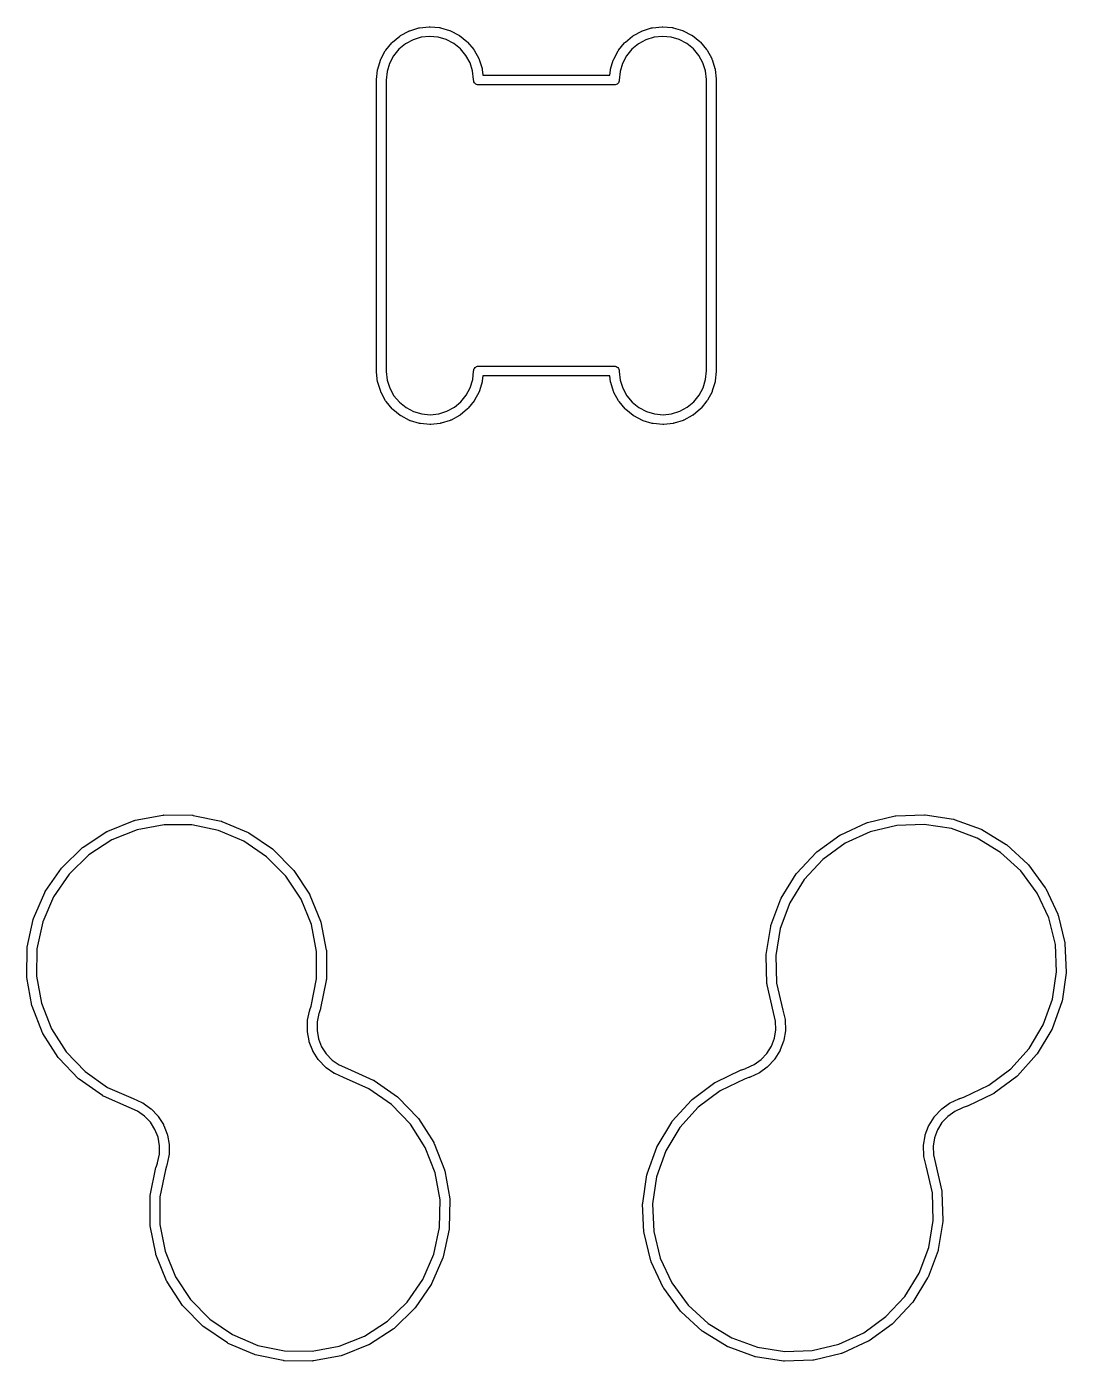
# Model space of a CAD drawing. Extents: x 95 to 260, y -129 to -48.
# Drawn here: x 197.05 to 207.76, y -85.21 to -71.45 of the extents above; entities that cross this region are included whole.
import ezdxf

# ---------------------------------------------------------------- set-up
doc = ezdxf.new("R2010")
doc.units = 0
doc.layers.add('BLACK', color=7, linetype='CONTINUOUS')

msp = doc.modelspace()

# ---------------------------------------------------------------- linework, layer by layer
at = {"layer": 'BLACK', "linetype": 'CONTINUOUS'}
for p, q in [((200.903, -71.5427), (200.989, -71.4963)), ((200.989, -71.496), (200.993, -71.4943)), ((200.989, -71.4963), (200.989, -71.496)), ((200.989, -71.4963), (200.989, -71.4963)), ((200.989, -71.4963), (200.989, -71.4963)), ((200.993, -71.4943), (200.998, -71.4926)), ((200.998, -71.4926), (201.091, -71.4637)), ((201.091, -71.4637), (201.092, -71.4635)), ((201.091, -71.4637), (201.091, -71.4637)), ((201.092, -71.4635), (201.096, -71.4626)), ((201.096, -71.4626), (201.1, -71.4617)), ((201.1, -71.4617), (201.198, -71.4515)), ((201.198, -71.4515), (201.198, -71.4515)), ((201.198, -71.4515), (201.198, -71.4515)), ((201.198, -71.4515), (201.203, -71.4515)), ((201.203, -71.4515), (201.207, -71.4515)), ((201.207, -71.4515), (201.304, -71.4603)), ((201.304, -71.4603), (201.304, -71.4603)), ((201.304, -71.4603), (201.304, -71.4603)), ((201.304, -71.4603), (201.305, -71.4604)), ((201.305, -71.4604), (201.31, -71.4613)), ((201.31, -71.4613), (201.314, -71.4621)), ((201.314, -71.4621), (201.408, -71.4897)), ((201.408, -71.4897), (201.408, -71.4899)), ((201.408, -71.4899), (201.412, -71.4916)), ((201.412, -71.4916), (201.417, -71.4933)), ((201.417, -71.4933), (201.503, -71.5386)), ((203.303, -71.5427), (203.389, -71.4963)), ((203.389, -71.496), (203.393, -71.4943)), ((203.389, -71.4963), (203.389, -71.496)), ((203.389, -71.4963), (203.389, -71.4963)), ((203.389, -71.4963), (203.389, -71.4963)), ((203.393, -71.4943), (203.398, -71.4926)), ((203.398, -71.4926), (203.491, -71.4637)), ((203.491, -71.4637), (203.492, -71.4635)), ((203.491, -71.4637), (203.491, -71.4637)), ((203.492, -71.4635), (203.496, -71.4626)), ((203.496, -71.4626), (203.5, -71.4617)), ((203.5, -71.4617), (203.598, -71.4515)), ((203.598, -71.4515), (203.598, -71.4515)), ((203.598, -71.4515), (203.598, -71.4515)), ((203.598, -71.4515), (203.603, -71.4515)), ((203.603, -71.4515), (203.607, -71.4515)), ((203.607, -71.4515), (203.704, -71.4603)), ((203.704, -71.4603), (203.704, -71.4603)), ((203.704, -71.4603), (203.704, -71.4603)), ((203.704, -71.4603), (203.705, -71.4604)), ((203.705, -71.4604), (203.71, -71.4613)), ((203.71, -71.4613), (203.714, -71.4621)), ((203.714, -71.4621), (203.808, -71.4897)), ((203.808, -71.4897), (203.808, -71.4899)), ((203.808, -71.4899), (203.812, -71.4916)), ((203.812, -71.4916), (203.817, -71.4933)), ((203.817, -71.4933), (203.903, -71.5386)), ((200.751, -71.693), (200.813, -71.6173)), ((200.813, -71.6168), (200.816, -71.6137)), ((200.813, -71.6173), (200.813, -71.6168)), ((200.816, -71.6137), (200.82, -71.6104)), ((200.82, -71.6104), (200.895, -71.5482)), ((200.955, -71.6284), (200.887, -71.6843)), ((200.895, -71.5478), (200.899, -71.5453)), ((200.895, -71.5482), (200.895, -71.5478)), ((200.895, -71.5482), (200.895, -71.5482)), ((200.895, -71.5482), (200.895, -71.5482)), ((200.899, -71.5453), (200.903, -71.5427)), ((201.032, -71.5866), (200.955, -71.6284)), ((201.116, -71.5607), (201.032, -71.5866)), ((201.203, -71.5515), (201.116, -71.5607)), ((201.291, -71.5595), (201.203, -71.5515)), ((201.375, -71.5842), (201.291, -71.5595)), ((201.453, -71.6249), (201.375, -71.5842)), ((201.521, -71.6799), (201.453, -71.6249)), ((201.503, -71.5386), (201.503, -71.5386)), ((201.503, -71.5386), (201.503, -71.5386)), ((201.503, -71.5386), (201.504, -71.5389)), ((201.504, -71.5389), (201.508, -71.5414)), ((201.508, -71.5414), (201.511, -71.5439)), ((201.511, -71.5439), (201.587, -71.605)), ((201.587, -71.605), (201.588, -71.6055)), ((201.588, -71.6055), (201.591, -71.6087)), ((201.591, -71.6087), (201.594, -71.6119)), ((201.594, -71.6119), (201.657, -71.6866)), ((203.151, -71.693), (203.213, -71.6173)), ((203.213, -71.6168), (203.216, -71.6137)), ((203.213, -71.6173), (203.213, -71.6168)), ((203.216, -71.6137), (203.22, -71.6104)), ((203.22, -71.6104), (203.295, -71.5482)), ((203.355, -71.6284), (203.287, -71.6843)), ((203.295, -71.5478), (203.299, -71.5453)), ((203.295, -71.5482), (203.295, -71.5478)), ((203.295, -71.5482), (203.295, -71.5482)), ((203.295, -71.5482), (203.295, -71.5482)), ((203.299, -71.5453), (203.303, -71.5427)), ((203.432, -71.5866), (203.355, -71.6284)), ((203.516, -71.5607), (203.432, -71.5866)), ((203.603, -71.5515), (203.516, -71.5607)), ((203.691, -71.5595), (203.603, -71.5515)), ((203.775, -71.5842), (203.691, -71.5595)), ((203.853, -71.6249), (203.775, -71.5842)), ((203.921, -71.6799), (203.853, -71.6249)), ((203.903, -71.5386), (203.903, -71.5386)), ((203.903, -71.5386), (203.903, -71.5386)), ((203.903, -71.5386), (203.904, -71.5389)), ((203.904, -71.5389), (203.908, -71.5414)), ((203.908, -71.5414), (203.911, -71.5439)), ((203.911, -71.5439), (203.987, -71.605)), ((203.987, -71.605), (203.988, -71.6055)), ((203.988, -71.6055), (203.991, -71.6087)), ((203.991, -71.6087), (203.994, -71.6119)), ((203.994, -71.6119), (204.057, -71.6866)), ((200.668, -71.8897), (200.696, -71.7963)), ((200.696, -71.7956), (200.698, -71.7915)), ((200.696, -71.7963), (200.696, -71.7956)), ((200.698, -71.7915), (200.7, -71.7872)), ((200.7, -71.7872), (200.746, -71.7011)), ((200.746, -71.7005), (200.748, -71.6968)), ((200.746, -71.7011), (200.746, -71.7005)), ((200.746, -71.7011), (200.746, -71.7011)), ((200.746, -71.7011), (200.746, -71.7011)), ((200.748, -71.6968), (200.751, -71.693)), ((200.832, -71.7524), (200.79, -71.8299)), ((200.887, -71.6843), (200.832, -71.7524)), ((201.577, -71.7471), (201.521, -71.6799)), ((201.62, -71.8241), (201.577, -71.7471)), ((201.657, -71.6866), (201.658, -71.6872)), ((201.658, -71.6872), (201.66, -71.6909)), ((201.66, -71.6909), (201.663, -71.6947)), ((201.663, -71.6947), (201.71, -71.7802)), ((201.71, -71.7802), (201.71, -71.7802)), ((201.71, -71.7802), (201.71, -71.7802)), ((201.71, -71.7802), (201.71, -71.7808)), ((201.71, -71.7808), (201.712, -71.785)), ((201.712, -71.785), (201.713, -71.7892)), ((201.713, -71.7892), (201.743, -71.8822)), ((203.068, -71.8897), (203.096, -71.7963)), ((203.096, -71.7956), (203.098, -71.7915)), ((203.096, -71.7963), (203.096, -71.7956)), ((203.098, -71.7915), (203.1, -71.7872)), ((203.1, -71.7872), (203.146, -71.7011)), ((203.146, -71.7005), (203.148, -71.6968)), ((203.146, -71.7011), (203.146, -71.7005)), ((203.146, -71.7011), (203.146, -71.7011)), ((203.146, -71.7011), (203.146, -71.7011)), ((203.148, -71.6968), (203.151, -71.693)), ((203.232, -71.7524), (203.19, -71.8299)), ((203.287, -71.6843), (203.232, -71.7524)), ((203.977, -71.7471), (203.921, -71.6799)), ((204.02, -71.8241), (203.977, -71.7471)), ((204.057, -71.6866), (204.058, -71.6872)), ((204.058, -71.6872), (204.06, -71.6909)), ((204.06, -71.6909), (204.063, -71.6947)), ((204.063, -71.6947), (204.11, -71.7802)), ((204.11, -71.7802), (204.11, -71.7802)), ((204.11, -71.7802), (204.11, -71.7802)), ((204.11, -71.7802), (204.11, -71.7808)), ((204.11, -71.7808), (204.112, -71.785)), ((204.112, -71.785), (204.113, -71.7892)), ((204.113, -71.7892), (204.143, -71.8822)), ((200.656, -71.9964), (200.666, -71.8993)), ((200.666, -71.8986), (200.667, -71.8942)), ((200.666, -71.8992), (200.666, -71.8986)), ((200.666, -71.8993), (200.666, -71.8992)), ((200.666, -71.8993), (200.666, -71.8993)), ((200.667, -71.8942), (200.668, -71.8897)), ((200.765, -71.9139), (200.756, -72.0037)), ((200.79, -71.8299), (200.765, -71.9139)), ((201.646, -71.9077), (201.62, -71.8241)), ((201.656, -71.9972), (201.646, -71.9077)), ((201.743, -71.8822), (201.743, -71.8828)), ((201.743, -71.8828), (201.744, -71.8873)), ((201.744, -71.8873), (201.745, -71.8917)), ((201.745, -71.8917), (201.752, -71.9513)), ((203.061, -71.9513), (203.066, -71.8993)), ((203.066, -71.8986), (203.067, -71.8942)), ((203.066, -71.8992), (203.066, -71.8986)), ((203.066, -71.8993), (203.066, -71.8992)), ((203.066, -71.8993), (203.066, -71.8993)), ((203.067, -71.8942), (203.068, -71.8897)), ((203.165, -71.9139), (203.156, -72.0012)), ((203.19, -71.8299), (203.165, -71.9139)), ((204.046, -71.9077), (204.02, -71.8241)), ((204.056, -71.9972), (204.046, -71.9077)), ((204.143, -71.8822), (204.143, -71.8828)), ((204.143, -71.8828), (204.144, -71.8873)), ((204.144, -71.8873), (204.145, -71.8917)), ((204.145, -71.8917), (204.156, -71.9887)), ((200.656, -71.9988), (200.656, -71.9964)), ((200.656, -75.0037), (200.656, -71.9988)), ((200.756, -72.0037), (200.756, -75.001)), ((201.656, -71.999), (201.656, -71.9972)), ((201.656, -72.0012), (201.656, -71.999)), ((201.657, -72.0111), (201.656, -72.0012)), ((201.66, -72.0205), (201.657, -72.0111)), ((201.664, -72.0292), (201.66, -72.0205)), ((201.671, -72.0368), (201.664, -72.0292)), ((201.678, -72.043), (201.671, -72.0368)), ((201.687, -72.0477), (201.678, -72.043)), ((201.696, -72.0505), (201.687, -72.0477)), ((201.704, -72.0512), (201.696, -72.0505)), ((203.109, -72.0512), (201.704, -72.0512)), ((201.752, -71.9513), (203.061, -71.9513)), ((203.116, -72.0505), (203.109, -72.0512)), ((203.125, -72.0477), (203.116, -72.0505)), ((203.134, -72.043), (203.125, -72.0477)), ((203.142, -72.0368), (203.134, -72.043)), ((203.148, -72.0292), (203.142, -72.0368)), ((203.153, -72.0205), (203.148, -72.0292)), ((203.156, -72.0111), (203.153, -72.0205)), ((203.156, -72.0012), (203.156, -72.0012)), ((203.156, -72.0012), (203.156, -72.0111)), ((204.056, -72.0016), (204.056, -71.9972)), ((204.056, -74.9988), (204.056, -72.0016)), ((204.156, -71.9887), (204.156, -71.9894)), ((204.156, -71.9894), (204.156, -71.9917)), ((204.156, -71.9917), (204.156, -71.9939)), ((204.156, -71.9939), (204.156, -71.9986)), ((204.156, -71.9986), (204.156, -71.9988)), ((204.156, -71.9988), (204.156, -75.0037)), ((201.66, -74.982), (201.664, -74.9733)), ((201.664, -74.9733), (201.671, -74.9657)), ((201.671, -74.9657), (201.678, -74.9595)), ((201.678, -74.9595), (201.687, -74.9548)), ((201.687, -74.9548), (201.696, -74.952)), ((201.696, -74.952), (201.704, -74.9513)), ((201.704, -74.9513), (203.109, -74.9513)), ((203.109, -74.9513), (203.116, -74.952)), ((203.116, -74.952), (203.125, -74.9548)), ((203.125, -74.9548), (203.134, -74.9595)), ((203.134, -74.9595), (203.142, -74.9657)), ((203.142, -74.9657), (203.148, -74.9733)), ((203.148, -74.9733), (203.153, -74.982)), ((200.656, -75.0039), (200.656, -75.0037)), ((200.656, -75.0086), (200.656, -75.0039)), ((200.657, -75.0108), (200.656, -75.0086)), ((200.657, -75.0131), (200.657, -75.0108)), ((200.657, -75.0138), (200.657, -75.0131)), ((200.667, -75.1108), (200.657, -75.0138)), ((200.668, -75.1152), (200.667, -75.1108)), ((200.756, -75.001), (200.756, -75.0053)), ((200.756, -75.0053), (200.766, -75.0948)), ((200.766, -75.0948), (200.793, -75.1784)), ((201.622, -75.1726), (201.647, -75.0886)), ((201.647, -75.0886), (201.656, -75.0013)), ((201.656, -75.0012), (201.657, -74.9914)), ((201.656, -75.0013), (201.656, -75.0012)), ((201.657, -74.9914), (201.66, -74.982)), ((201.745, -75.1128), (201.716, -75.2062)), ((201.746, -75.1039), (201.745, -75.1083)), ((201.745, -75.1083), (201.745, -75.1128)), ((201.752, -75.0512), (201.746, -75.1032)), ((201.746, -75.1032), (201.746, -75.1032)), ((201.746, -75.1032), (201.746, -75.1033)), ((201.746, -75.1033), (201.746, -75.1039)), ((203.061, -75.0512), (201.752, -75.0512)), ((203.067, -75.1108), (203.061, -75.0512)), ((203.068, -75.1152), (203.067, -75.1108)), ((203.153, -74.982), (203.156, -74.9914)), ((203.156, -74.9914), (203.156, -75.0012)), ((203.156, -75.0012), (203.156, -75.0035)), ((203.156, -75.0035), (203.156, -75.0053)), ((203.156, -75.0053), (203.166, -75.0948)), ((203.166, -75.0948), (203.193, -75.1784)), ((204.022, -75.1726), (204.047, -75.0886)), ((204.047, -75.0886), (204.056, -74.9988)), ((204.145, -75.1128), (204.116, -75.2062)), ((204.146, -75.1039), (204.145, -75.1083)), ((204.145, -75.1083), (204.145, -75.1128)), ((204.156, -75.0061), (204.146, -75.1032)), ((204.146, -75.1032), (204.146, -75.1032)), ((204.146, -75.1032), (204.146, -75.1033)), ((204.146, -75.1033), (204.146, -75.1039)), ((204.156, -75.0037), (204.156, -75.0061)), ((204.156, -75.0061), (204.156, -75.0061)), ((200.669, -75.1197), (200.668, -75.1152)), ((200.67, -75.1203), (200.669, -75.1197)), ((200.699, -75.2133), (200.67, -75.1203)), ((200.701, -75.2175), (200.699, -75.2133)), ((200.703, -75.2217), (200.701, -75.2175)), ((200.703, -75.2223), (200.703, -75.2217)), ((200.75, -75.3078), (200.703, -75.2223)), ((200.793, -75.1784), (200.835, -75.2553)), ((201.525, -75.3182), (201.581, -75.2501)), ((201.581, -75.2501), (201.622, -75.1726)), ((201.713, -75.2153), (201.667, -75.3014)), ((201.714, -75.2111), (201.713, -75.2153)), ((201.716, -75.2069), (201.714, -75.2111)), ((201.716, -75.2062), (201.716, -75.2069)), ((203.069, -75.1197), (203.068, -75.1152)), ((203.07, -75.1203), (203.069, -75.1197)), ((203.099, -75.2133), (203.07, -75.1203)), ((203.101, -75.2175), (203.099, -75.2133)), ((203.103, -75.2217), (203.101, -75.2175)), ((203.103, -75.2223), (203.103, -75.2217)), ((203.15, -75.3078), (203.103, -75.2223)), ((203.193, -75.1784), (203.235, -75.2553)), ((203.925, -75.3182), (203.981, -75.2501)), ((203.981, -75.2501), (204.022, -75.1726)), ((204.113, -75.2153), (204.067, -75.3014)), ((204.114, -75.2111), (204.113, -75.2153)), ((204.116, -75.2069), (204.114, -75.2111)), ((204.116, -75.2062), (204.116, -75.2069)), ((200.752, -75.3116), (200.75, -75.3078)), ((200.755, -75.3153), (200.752, -75.3116)), ((200.755, -75.3159), (200.755, -75.3153)), ((200.818, -75.3906), (200.755, -75.3159)), ((200.835, -75.2553), (200.892, -75.3226)), ((200.892, -75.3226), (200.96, -75.3776)), ((200.96, -75.3776), (201.038, -75.4183)), ((201.381, -75.4159), (201.458, -75.3741)), ((201.458, -75.3741), (201.525, -75.3182)), ((201.596, -75.3888), (201.593, -75.3921)), ((201.599, -75.3857), (201.596, -75.3888)), ((201.6, -75.3852), (201.599, -75.3857)), ((201.661, -75.3095), (201.6, -75.3852)), ((201.6, -75.3852), (201.6, -75.3852)), ((201.6, -75.3852), (201.6, -75.3852)), ((201.664, -75.3057), (201.661, -75.3095)), ((201.667, -75.302), (201.664, -75.3057)), ((201.667, -75.3014), (201.667, -75.302)), ((203.152, -75.3116), (203.15, -75.3078)), ((203.155, -75.3153), (203.152, -75.3116)), ((203.155, -75.3159), (203.155, -75.3153)), ((203.218, -75.3906), (203.155, -75.3159)), ((203.235, -75.2553), (203.292, -75.3226)), ((203.292, -75.3226), (203.36, -75.3776)), ((203.36, -75.3776), (203.438, -75.4183)), ((203.781, -75.4159), (203.858, -75.3741)), ((203.858, -75.3741), (203.925, -75.3182)), ((203.996, -75.3888), (203.993, -75.3921)), ((203.999, -75.3857), (203.996, -75.3888)), ((204, -75.3852), (203.999, -75.3857)), ((204.061, -75.3095), (204, -75.3852)), ((204, -75.3852), (204, -75.3852)), ((204, -75.3852), (204, -75.3852)), ((204.064, -75.3057), (204.061, -75.3095)), ((204.067, -75.302), (204.064, -75.3057)), ((204.067, -75.3014), (204.067, -75.302)), ((200.821, -75.3938), (200.818, -75.3906)), ((200.825, -75.397), (200.821, -75.3938)), ((200.825, -75.3975), (200.825, -75.397)), ((200.901, -75.4586), (200.825, -75.3975)), ((200.905, -75.4611), (200.901, -75.4586)), ((200.909, -75.4636), (200.905, -75.4611)), ((200.909, -75.4639), (200.909, -75.4636)), ((200.996, -75.5092), (200.909, -75.4639)), ((200.909, -75.4639), (200.909, -75.4639)), ((200.909, -75.4639), (200.909, -75.4639)), ((201, -75.5108), (200.996, -75.5092)), ((201.004, -75.5126), (201, -75.5108)), ((201.005, -75.5128), (201.004, -75.5126)), ((201.098, -75.5404), (201.005, -75.5128)), ((201.038, -75.4183), (201.122, -75.443)), ((201.122, -75.443), (201.209, -75.451)), ((201.209, -75.451), (201.297, -75.4418)), ((201.297, -75.4418), (201.381, -75.4159)), ((201.415, -75.5099), (201.322, -75.5388)), ((201.419, -75.5082), (201.415, -75.5099)), ((201.423, -75.5065), (201.419, -75.5082)), ((201.424, -75.5062), (201.423, -75.5065)), ((201.51, -75.4598), (201.424, -75.5062)), ((201.424, -75.5062), (201.424, -75.5062)), ((201.424, -75.5062), (201.424, -75.5062)), ((201.513, -75.4572), (201.51, -75.4598)), ((201.517, -75.4547), (201.513, -75.4572)), ((201.518, -75.4543), (201.517, -75.4547)), ((201.593, -75.3921), (201.518, -75.4543)), ((203.221, -75.3938), (203.218, -75.3906)), ((203.225, -75.397), (203.221, -75.3938)), ((203.225, -75.3975), (203.225, -75.397)), ((203.301, -75.4586), (203.225, -75.3975)), ((203.305, -75.4611), (203.301, -75.4586)), ((203.309, -75.4636), (203.305, -75.4611)), ((203.309, -75.4639), (203.309, -75.4636)), ((203.396, -75.5092), (203.309, -75.4639)), ((203.309, -75.4639), (203.309, -75.4639)), ((203.309, -75.4639), (203.309, -75.4639)), ((203.4, -75.5108), (203.396, -75.5092)), ((203.404, -75.5126), (203.4, -75.5108)), ((203.405, -75.5128), (203.404, -75.5126)), ((203.498, -75.5404), (203.405, -75.5128)), ((203.438, -75.4183), (203.522, -75.443)), ((203.522, -75.443), (203.609, -75.451)), ((203.609, -75.451), (203.697, -75.4418)), ((203.697, -75.4418), (203.781, -75.4159)), ((203.815, -75.5099), (203.722, -75.5388)), ((203.819, -75.5082), (203.815, -75.5099)), ((203.823, -75.5065), (203.819, -75.5082)), ((203.824, -75.5062), (203.823, -75.5065)), ((203.91, -75.4598), (203.824, -75.5062)), ((203.824, -75.5062), (203.824, -75.5062)), ((203.824, -75.5062), (203.824, -75.5062)), ((203.913, -75.4572), (203.91, -75.4598)), ((203.917, -75.4547), (203.913, -75.4572)), ((203.918, -75.4543), (203.917, -75.4547)), ((203.993, -75.3921), (203.918, -75.4543)), ((201.103, -75.5412), (201.098, -75.5404)), ((201.107, -75.5421), (201.103, -75.5412)), ((201.108, -75.5422), (201.107, -75.5421)), ((201.205, -75.551), (201.108, -75.5422)), ((201.108, -75.5422), (201.108, -75.5422)), ((201.21, -75.551), (201.205, -75.551)), ((201.214, -75.551), (201.21, -75.551)), ((201.215, -75.551), (201.214, -75.551)), ((201.312, -75.5408), (201.215, -75.551)), ((201.215, -75.551), (201.215, -75.551)), ((201.316, -75.5399), (201.312, -75.5408)), ((201.321, -75.539), (201.316, -75.5399)), ((201.322, -75.5388), (201.321, -75.539)), ((201.322, -75.5388), (201.322, -75.5388)), ((203.503, -75.5412), (203.498, -75.5404)), ((203.507, -75.5421), (203.503, -75.5412)), ((203.508, -75.5422), (203.507, -75.5421)), ((203.605, -75.551), (203.508, -75.5422)), ((203.508, -75.5422), (203.508, -75.5422)), ((203.61, -75.551), (203.605, -75.551)), ((203.614, -75.551), (203.61, -75.551)), ((203.615, -75.551), (203.614, -75.551)), ((203.712, -75.5408), (203.615, -75.551)), ((203.615, -75.551), (203.615, -75.551)), ((203.716, -75.5399), (203.712, -75.5408)), ((203.721, -75.539), (203.716, -75.5399)), ((203.722, -75.5388), (203.721, -75.539)), ((203.722, -75.5388), (203.722, -75.5388)), ((197.887, -79.7436), (198.158, -79.6348)), ((198.158, -79.6348), (198.159, -79.6345)), ((198.158, -79.6348), (198.158, -79.6348)), ((198.158, -79.6348), (198.158, -79.6348)), ((198.159, -79.6345), (198.163, -79.6333)), ((198.163, -79.6333), (198.168, -79.632)), ((198.168, -79.632), (198.455, -79.578)), ((198.455, -79.578), (198.456, -79.5779)), ((198.456, -79.5779), (198.461, -79.5776)), ((198.461, -79.5776), (198.465, -79.5772)), ((198.465, -79.5772), (198.758, -79.58)), ((198.758, -79.58), (198.759, -79.5801)), ((198.759, -79.5801), (198.763, -79.5806)), ((198.763, -79.5806), (198.768, -79.5811)), ((198.768, -79.5811), (199.054, -79.6408)), ((199.054, -79.6408), (199.055, -79.6409)), ((199.055, -79.6409), (199.059, -79.6423)), ((199.059, -79.6423), (199.063, -79.6437)), ((199.063, -79.6437), (199.333, -79.7579)), ((205.715, -79.655), (205.999, -79.5869)), ((205.999, -79.5869), (206, -79.5867)), ((206, -79.5867), (206.004, -79.5861)), ((206.004, -79.5861), (206.009, -79.5855)), ((206.009, -79.5855), (206.302, -79.5739)), ((206.302, -79.5739), (206.307, -79.5743)), ((206.302, -79.5739), (206.302, -79.5739)), ((206.302, -79.5739), (206.302, -79.5739)), ((206.307, -79.5743), (206.311, -79.5745)), ((206.311, -79.5745), (206.6, -79.62)), ((206.6, -79.62), (206.6, -79.62)), ((206.6, -79.62), (206.6, -79.62)), ((206.6, -79.62), (206.601, -79.6201)), ((206.601, -79.6201), (206.606, -79.6213)), ((206.606, -79.6213), (206.61, -79.6224)), ((206.61, -79.6224), (206.885, -79.7232)), ((197.633, -79.9077), (197.878, -79.7481)), ((197.878, -79.7481), (197.879, -79.7478)), ((197.878, -79.7481), (197.878, -79.7481)), ((197.878, -79.7481), (197.878, -79.7481)), ((197.879, -79.7478), (197.883, -79.7457)), ((197.883, -79.7457), (197.887, -79.7436)), ((198.191, -79.7294), (197.928, -79.8346)), ((198.469, -79.6772), (198.191, -79.7294)), ((198.752, -79.68), (198.469, -79.6772)), ((199.029, -79.7377), (198.752, -79.68)), ((199.289, -79.8481), (199.029, -79.7377)), ((199.333, -79.7579), (199.334, -79.7582)), ((199.334, -79.7582), (199.338, -79.7604)), ((199.338, -79.7604), (199.341, -79.7626)), ((199.341, -79.7626), (199.584, -79.9269)), ((205.194, -79.9568), (205.431, -79.7853)), ((205.431, -79.7853), (205.432, -79.7849)), ((205.432, -79.7849), (205.436, -79.7826)), ((205.436, -79.7826), (205.439, -79.7804)), ((205.439, -79.7804), (205.705, -79.6582)), ((205.743, -79.7511), (205.486, -79.8692)), ((205.705, -79.6582), (205.706, -79.6579)), ((205.705, -79.6582), (205.705, -79.6582)), ((205.705, -79.6582), (205.705, -79.6582)), ((205.706, -79.6579), (205.71, -79.6565)), ((205.71, -79.6565), (205.715, -79.655)), ((206.018, -79.6852), (205.743, -79.7511)), ((206.301, -79.6741), (206.018, -79.6852)), ((206.58, -79.718), (206.301, -79.6741)), ((206.846, -79.8154), (206.58, -79.718)), ((206.885, -79.7232), (206.885, -79.7234)), ((206.885, -79.7234), (206.889, -79.7255)), ((206.889, -79.7255), (206.894, -79.7274)), ((206.894, -79.7274), (207.144, -79.8797)), ((197.415, -80.118), (197.625, -79.9138)), ((197.625, -79.9133), (197.629, -79.9106)), ((197.625, -79.9138), (197.625, -79.9133)), ((197.629, -79.9106), (197.633, -79.9077)), ((197.928, -79.8346), (197.691, -79.9889)), ((199.523, -80.0069), (199.289, -79.8481)), ((199.584, -79.9269), (199.584, -79.9269)), ((199.584, -79.9269), (199.584, -79.927)), ((199.584, -79.927), (199.584, -79.9273)), ((199.584, -79.9273), (199.588, -79.9302)), ((205.486, -79.8692), (205.256, -80.0349)), ((207.087, -79.9625), (206.846, -79.8154)), ((207.144, -79.8797), (207.144, -79.88)), ((207.144, -79.88), (207.148, -79.8828)), ((207.148, -79.8828), (207.151, -79.8855)), ((207.151, -79.8855), (207.367, -80.0834)), ((197.691, -79.9889), (197.488, -80.1863)), ((199.722, -80.2083), (199.523, -80.0069)), ((199.588, -79.9302), (199.591, -79.9332)), ((199.591, -79.9332), (199.797, -80.1415)), ((204.987, -80.1775), (205.186, -79.9632)), ((205.256, -80.0349), (205.064, -80.2421)), ((205.186, -79.9632), (205.187, -79.9627)), ((205.187, -79.9627), (205.19, -79.9598)), ((205.19, -79.9598), (205.194, -79.9568)), ((207.296, -80.1538), (207.087, -79.9625)), ((197.243, -80.3665), (197.409, -80.1255)), ((197.488, -80.1863), (197.328, -80.4192)), ((197.409, -80.1249), (197.412, -80.1215)), ((197.409, -80.1255), (197.409, -80.1249)), ((197.409, -80.1255), (197.409, -80.1255)), ((197.409, -80.1255), (197.409, -80.1255)), ((197.412, -80.1215), (197.415, -80.118)), ((199.797, -80.1415), (199.797, -80.142)), ((199.797, -80.142), (199.8, -80.1456)), ((199.8, -80.1456), (199.803, -80.1491)), ((199.803, -80.1491), (199.964, -80.3934)), ((204.827, -80.4343), (204.981, -80.1853)), ((204.981, -80.1853), (204.982, -80.1847)), ((204.981, -80.1853), (204.981, -80.1853)), ((204.981, -80.1853), (204.981, -80.1853)), ((204.982, -80.1847), (204.984, -80.1812)), ((204.984, -80.1812), (204.987, -80.1775)), ((207.463, -80.3819), (207.296, -80.1538)), ((207.367, -80.0834), (207.368, -80.0839)), ((207.368, -80.0839), (207.371, -80.0873)), ((207.371, -80.0873), (207.374, -80.0907)), ((207.374, -80.0907), (207.547, -80.3267)), ((199.878, -80.4444), (199.722, -80.2083)), ((205.064, -80.2421), (204.915, -80.4827)), ((207.547, -80.3267), (207.547, -80.3273)), ((207.547, -80.3273), (207.549, -80.3312)), ((207.549, -80.3312), (207.552, -80.3351)), ((207.552, -80.3351), (207.676, -80.6003)), ((197.122, -80.6438), (197.238, -80.3751)), ((197.328, -80.4192), (197.216, -80.679)), ((197.238, -80.3744), (197.241, -80.3705)), ((197.238, -80.3751), (197.238, -80.3744)), ((197.241, -80.3705), (197.243, -80.3665)), ((199.985, -80.7062), (199.878, -80.4444)), ((199.964, -80.3934), (199.965, -80.3939)), ((199.965, -80.3939), (199.967, -80.398)), ((199.967, -80.398), (199.969, -80.402)), ((199.969, -80.402), (200.08, -80.6729)), ((204.72, -80.7171), (204.823, -80.443)), ((204.823, -80.4424), (204.825, -80.4383)), ((204.823, -80.443), (204.823, -80.4424)), ((204.825, -80.4383), (204.827, -80.4343)), ((207.583, -80.6382), (207.463, -80.3819)), ((204.915, -80.4827), (204.816, -80.7476)), ((207.676, -80.6003), (207.676, -80.6009)), ((207.676, -80.6009), (207.677, -80.6052)), ((207.677, -80.6052), (207.679, -80.6095)), ((207.679, -80.6095), (207.749, -80.8937)), ((197.057, -80.9392), (197.119, -80.6531)), ((197.119, -80.6524), (197.121, -80.6482)), ((197.119, -80.6531), (197.119, -80.6524)), ((197.119, -80.6531), (197.119, -80.6531)), ((197.119, -80.6531), (197.119, -80.6531)), ((197.121, -80.6482), (197.122, -80.6438)), ((197.216, -80.679), (197.156, -80.9555)), ((200.039, -80.9839), (199.985, -80.7062)), ((200.08, -80.6729), (200.08, -80.6736)), ((200.08, -80.6736), (200.081, -80.6779)), ((200.081, -80.6779), (200.082, -80.6823)), ((200.082, -80.6823), (200.138, -80.9696)), ((204.67, -81.0154), (204.718, -80.7266)), ((204.718, -80.7259), (204.719, -80.7215)), ((204.718, -80.7266), (204.718, -80.7259)), ((204.719, -80.7215), (204.72, -80.7171)), ((204.816, -80.7476), (204.77, -81.0268)), ((207.651, -80.9129), (207.583, -80.6382)), ((197.051, -81.2416), (197.056, -80.9489)), ((197.056, -80.9482), (197.057, -80.9438)), ((197.056, -80.9489), (197.056, -80.9482)), ((197.057, -80.9438), (197.057, -80.9392)), ((197.156, -80.9555), (197.151, -81.2384)), ((200.039, -81.2669), (200.039, -80.9839)), ((200.138, -80.9696), (200.138, -80.9696)), ((200.138, -80.9696), (200.138, -80.9696)), ((200.138, -80.9696), (200.139, -80.9703)), ((200.139, -80.9703), (200.139, -80.9747)), ((200.139, -80.9747), (200.139, -80.9793)), ((200.139, -80.9793), (200.139, -81.272)), ((204.67, -81.02), (204.67, -81.0154)), ((204.67, -81.0245), (204.67, -81.02)), ((204.67, -81.0252), (204.67, -81.0245)), ((204.679, -81.3177), (204.67, -81.0252)), ((204.77, -81.0268), (204.779, -81.3096)), ((207.664, -81.1955), (207.651, -80.9129)), ((207.749, -80.8937), (207.749, -80.8944)), ((207.749, -80.8944), (207.75, -80.8988)), ((207.75, -80.8988), (207.75, -80.9033)), ((207.75, -80.9033), (207.764, -81.1957)), ((197.052, -81.2462), (197.051, -81.2416)), ((197.052, -81.2507), (197.052, -81.2462)), ((197.052, -81.2513), (197.052, -81.2507)), ((197.052, -81.2514), (197.052, -81.2513)), ((197.104, -81.5394), (197.052, -81.2514)), ((197.052, -81.2514), (197.052, -81.2514)), ((197.151, -81.2384), (197.202, -81.5168)), ((199.982, -81.5463), (200.039, -81.2669)), ((200.138, -81.2818), (200.08, -81.5687)), ((200.139, -81.2727), (200.138, -81.2772)), ((200.138, -81.2772), (200.138, -81.2818)), ((200.139, -81.272), (200.139, -81.2727)), ((207.622, -81.4753), (207.664, -81.1955)), ((207.764, -81.2055), (207.72, -81.495)), ((207.764, -81.1957), (207.764, -81.1964)), ((207.764, -81.1964), (207.764, -81.2009)), ((207.764, -81.2009), (207.764, -81.2055)), ((204.68, -81.3223), (204.679, -81.3177)), ((204.68, -81.3267), (204.68, -81.3223)), ((204.68, -81.3274), (204.68, -81.3267)), ((204.747, -81.6126), (204.68, -81.3274)), ((204.779, -81.3096), (204.844, -81.5899)), ((197.105, -81.5438), (197.104, -81.5394)), ((197.106, -81.5482), (197.105, -81.5438)), ((197.107, -81.5488), (197.106, -81.5482)), ((197.214, -81.8213), (197.107, -81.5488)), ((197.202, -81.5168), (197.305, -81.7802)), ((199.97, -81.5856), (199.982, -81.5463)), ((200.078, -81.5742), (200.065, -81.6165)), ((200.079, -81.5718), (200.078, -81.5742)), ((200.08, -81.5694), (200.079, -81.5718)), ((200.08, -81.5687), (200.08, -81.5694)), ((207.526, -81.7416), (207.622, -81.4753)), ((207.718, -81.5044), (207.619, -81.78)), ((207.719, -81.5), (207.718, -81.5044)), ((207.72, -81.4957), (207.719, -81.5)), ((207.72, -81.495), (207.72, -81.4957)), ((199.943, -81.801), (199.944, -81.7033)), ((199.944, -81.7026), (199.945, -81.6982)), ((199.944, -81.7033), (199.944, -81.7026)), ((199.945, -81.6936), (199.966, -81.5982)), ((199.945, -81.6982), (199.945, -81.6936)), ((199.966, -81.5975), (199.967, -81.5953)), ((199.966, -81.5982), (199.966, -81.5975)), ((199.967, -81.5931), (199.97, -81.5856)), ((199.967, -81.5953), (199.967, -81.5931)), ((200.044, -81.7099), (200.043, -81.7977)), ((200.063, -81.6218), (200.044, -81.7099)), ((200.065, -81.6169), (200.063, -81.6218)), ((200.065, -81.6165), (200.065, -81.6169)), ((200.065, -81.6169), (200.065, -81.6169)), ((204.767, -81.7029), (204.747, -81.6126)), ((204.747, -81.6126), (204.747, -81.6126)), ((204.77, -81.7907), (204.767, -81.7029)), ((204.844, -81.5899), (204.844, -81.59)), ((204.844, -81.59), (204.866, -81.6851)), ((204.866, -81.6851), (204.866, -81.6858)), ((204.866, -81.6858), (204.867, -81.6902)), ((204.867, -81.6902), (204.867, -81.6947)), ((204.867, -81.6947), (204.87, -81.7923)), ((197.216, -81.8253), (197.214, -81.8213)), ((197.218, -81.8294), (197.216, -81.8253)), ((197.218, -81.83), (197.218, -81.8294)), ((197.376, -82.0765), (197.218, -81.83)), ((197.305, -81.7802), (197.458, -82.0184)), ((199.943, -81.8055), (199.943, -81.801)), ((199.943, -81.81), (199.943, -81.8055)), ((199.943, -81.8107), (199.943, -81.81)), ((199.961, -81.9068), (199.943, -81.8107)), ((199.943, -81.8107), (199.943, -81.8107)), ((199.943, -81.8107), (199.943, -81.8107)), ((200.043, -81.7977), (200.058, -81.8841)), ((204.756, -81.8773), (204.77, -81.7907)), ((204.87, -81.8021), (204.854, -81.8984)), ((204.87, -81.7923), (204.87, -81.793)), ((204.87, -81.793), (204.87, -81.7975)), ((204.87, -81.7975), (204.87, -81.8021)), ((207.381, -81.9843), (207.526, -81.7416)), ((207.615, -81.7888), (207.464, -82.0399)), ((207.617, -81.7847), (207.615, -81.7888)), ((207.619, -81.7806), (207.617, -81.7847)), ((207.619, -81.78), (207.619, -81.7806)), ((199.962, -81.9111), (199.961, -81.9068)), ((199.963, -81.9155), (199.962, -81.9111)), ((199.963, -81.9161), (199.963, -81.9155)), ((199.999, -82.007), (199.963, -81.9161)), ((200.058, -81.8841), (200.09, -81.9659)), ((200.09, -81.9659), (200.138, -82.0399)), ((204.679, -82.0343), (204.725, -81.9596)), ((204.725, -81.9596), (204.756, -81.8773)), ((204.851, -81.9078), (204.817, -81.9993)), ((204.853, -81.9034), (204.851, -81.9078)), ((204.854, -81.8991), (204.853, -81.9034)), ((204.854, -81.8984), (204.854, -81.8984)), ((204.854, -81.8984), (204.854, -81.8984)), ((204.854, -81.8984), (204.854, -81.8991)), ((207.191, -82.1941), (207.381, -81.9843)), ((197.379, -82.0801), (197.376, -82.0765)), ((197.382, -82.0836), (197.379, -82.0801)), ((197.382, -82.0841), (197.382, -82.0836)), ((197.585, -82.2953), (197.382, -82.0841)), ((197.458, -82.0184), (197.654, -82.2225)), ((200.001, -82.0111), (199.999, -82.007)), ((200.003, -82.0151), (200.001, -82.0111)), ((200.004, -82.0157), (200.003, -82.0151)), ((200.056, -82.0979), (200.004, -82.0157)), ((200.004, -82.0157), (200.004, -82.0157)), ((200.004, -82.0157), (200.004, -82.0157)), ((200.059, -82.1015), (200.056, -82.0979)), ((200.062, -82.1051), (200.059, -82.1015)), ((200.062, -82.1056), (200.062, -82.1051)), ((200.13, -82.176), (200.062, -82.1056)), ((200.138, -82.0399), (200.199, -82.1032)), ((200.199, -82.1032), (200.271, -82.1535)), ((204.548, -82.15), (204.619, -82.0986)), ((204.619, -82.0986), (204.679, -82.0343)), ((204.756, -82.0988), (204.689, -82.1703)), ((204.758, -82.0952), (204.756, -82.0988)), ((204.761, -82.0916), (204.758, -82.0952)), ((204.813, -82.008), (204.761, -82.0911)), ((204.761, -82.0911), (204.761, -82.0916)), ((204.815, -82.0039), (204.813, -82.008)), ((204.817, -81.9999), (204.815, -82.0039)), ((204.817, -81.9993), (204.817, -81.9999)), ((207.458, -82.0477), (207.262, -82.2648)), ((207.461, -82.0441), (207.458, -82.0477)), ((207.464, -82.0405), (207.461, -82.0441)), ((207.464, -82.0399), (207.464, -82.0405)), ((197.654, -82.2225), (197.885, -82.3846)), ((200.133, -82.179), (200.13, -82.176)), ((200.137, -82.1819), (200.133, -82.179)), ((200.137, -82.1823), (200.137, -82.1819)), ((200.137, -82.1824), (200.137, -82.1823)), ((200.137, -82.1823), (200.137, -82.1823)), ((200.217, -82.2383), (200.137, -82.1824)), ((200.221, -82.2405), (200.217, -82.2383)), ((200.225, -82.2428), (200.221, -82.2405)), ((200.226, -82.2431), (200.225, -82.2428)), ((200.315, -82.2823), (200.226, -82.2431)), ((200.271, -82.1535), (200.356, -82.1909)), ((200.356, -82.1909), (200.356, -82.191)), ((200.356, -82.191), (200.623, -82.3091)), ((204.151, -82.3312), (204.415, -82.2054)), ((204.415, -82.2054), (204.416, -82.2051)), ((204.416, -82.2051), (204.418, -82.2043)), ((204.418, -82.2043), (204.421, -82.2033)), ((204.421, -82.2033), (204.461, -82.1894)), ((204.461, -82.1892), (204.466, -82.1876)), ((204.461, -82.1893), (204.461, -82.1892)), ((204.461, -82.1894), (204.461, -82.1893)), ((204.466, -82.1876), (204.548, -82.15)), ((204.594, -82.2388), (204.505, -82.2796)), ((204.598, -82.2365), (204.594, -82.2388)), ((204.602, -82.2343), (204.598, -82.2365)), ((204.603, -82.2339), (204.602, -82.2343)), ((204.682, -82.1767), (204.603, -82.2339)), ((204.685, -82.1737), (204.682, -82.1767)), ((204.689, -82.1708), (204.685, -82.1737)), ((204.689, -82.1703), (204.689, -82.1703)), ((204.689, -82.1703), (204.689, -82.1703)), ((204.689, -82.1703), (204.689, -82.1708)), ((206.964, -82.363), (207.191, -82.1941)), ((207.262, -82.2653), (207.258, -82.2683)), ((207.262, -82.2648), (207.262, -82.2648)), ((207.262, -82.2648), (207.262, -82.2648)), ((207.262, -82.2648), (207.262, -82.2653)), ((197.588, -82.2983), (197.585, -82.2953)), ((197.592, -82.3012), (197.588, -82.2983)), ((197.592, -82.3016), (197.592, -82.3012)), ((197.592, -82.3017), (197.592, -82.3016)), ((197.592, -82.3016), (197.592, -82.3016)), ((197.832, -82.4694), (197.592, -82.3017)), ((197.885, -82.3846), (198.149, -82.5006)), ((200.315, -82.2824), (200.315, -82.2823)), ((200.578, -82.3986), (200.315, -82.2824)), ((200.81, -82.561), (200.578, -82.3986)), ((200.623, -82.3091), (200.623, -82.3091)), ((200.623, -82.3091), (200.623, -82.3092)), ((200.623, -82.3092), (200.624, -82.3094)), ((200.624, -82.3094), (200.628, -82.3117)), ((200.628, -82.3117), (200.632, -82.3139)), ((200.632, -82.3139), (200.872, -82.482)), ((203.908, -82.511), (204.143, -82.3362)), ((204.143, -82.3358), (204.147, -82.3335)), ((204.143, -82.3362), (204.143, -82.3358)), ((204.143, -82.3362), (204.143, -82.3362)), ((204.143, -82.3362), (204.143, -82.3362)), ((204.147, -82.3335), (204.151, -82.3312)), ((204.456, -82.2969), (204.198, -82.4194)), ((204.493, -82.2839), (204.456, -82.2969)), ((204.501, -82.2815), (204.493, -82.2839)), ((204.503, -82.2806), (204.501, -82.2815)), ((204.505, -82.2798), (204.503, -82.2806)), ((204.505, -82.2796), (204.505, -82.2798)), ((206.707, -82.4855), (206.964, -82.363)), ((207.255, -82.2713), (207.02, -82.4461)), ((207.258, -82.2683), (207.255, -82.2713)), ((197.836, -82.4716), (197.832, -82.4694)), ((197.84, -82.4739), (197.836, -82.4716)), ((197.841, -82.4742), (197.84, -82.4739)), ((198.108, -82.5921), (197.841, -82.4742)), ((197.841, -82.4742), (197.841, -82.4742)), ((197.841, -82.4742), (197.841, -82.4742)), ((198.149, -82.5006), (198.149, -82.5007)), ((198.149, -82.5007), (198.238, -82.5403)), ((198.238, -82.5403), (198.238, -82.5403)), ((198.238, -82.5403), (198.238, -82.5403)), ((198.238, -82.5403), (198.239, -82.5406)), ((198.239, -82.5406), (198.243, -82.5429)), ((200.872, -82.482), (200.872, -82.4824)), ((200.872, -82.4824), (200.876, -82.4854)), ((200.876, -82.4854), (200.879, -82.4883)), ((200.879, -82.4883), (201.081, -82.6997)), ((203.704, -82.7346), (203.901, -82.5176)), ((203.901, -82.517), (203.904, -82.5141)), ((203.901, -82.5175), (203.901, -82.517)), ((203.901, -82.5176), (203.901, -82.5175)), ((203.901, -82.5175), (203.901, -82.5175)), ((203.904, -82.5141), (203.908, -82.511)), ((204.198, -82.4194), (203.971, -82.5883)), ((206.568, -82.5438), (206.657, -82.503)), ((206.657, -82.5027), (206.66, -82.502)), ((206.657, -82.503), (206.657, -82.5027)), ((206.66, -82.502), (206.662, -82.5011)), ((206.662, -82.5011), (206.668, -82.4991)), ((206.668, -82.4991), (206.707, -82.4855)), ((207.012, -82.4512), (206.747, -82.577)), ((207.016, -82.4488), (207.012, -82.4512)), ((207.019, -82.4465), (207.016, -82.4488)), ((207.02, -82.4461), (207.019, -82.4465)), ((207.02, -82.4461), (207.02, -82.4461)), ((207.02, -82.4461), (207.02, -82.4461)), ((198.193, -82.6297), (198.108, -82.5921)), ((198.265, -82.6803), (198.193, -82.6297)), ((198.243, -82.5429), (198.247, -82.5451)), ((198.247, -82.5451), (198.327, -82.6013)), ((198.327, -82.6013), (198.327, -82.6013)), ((198.327, -82.6013), (198.327, -82.6013)), ((198.327, -82.6013), (198.327, -82.6017)), ((198.327, -82.6017), (198.33, -82.6047)), ((198.33, -82.6047), (198.334, -82.6077)), ((198.334, -82.6077), (198.401, -82.6783)), ((198.401, -82.6783), (198.402, -82.6788)), ((198.402, -82.6788), (198.405, -82.6824)), ((201.006, -82.7653), (200.81, -82.561)), ((203.971, -82.5883), (203.782, -82.7981)), ((206.407, -82.6839), (206.473, -82.6124)), ((206.473, -82.6124), (206.474, -82.6119)), ((206.474, -82.6119), (206.477, -82.609)), ((206.477, -82.609), (206.481, -82.6059)), ((206.481, -82.6059), (206.56, -82.5487)), ((206.614, -82.6326), (206.543, -82.6841)), ((206.56, -82.5483), (206.564, -82.5461)), ((206.56, -82.5487), (206.56, -82.5483)), ((206.56, -82.5487), (206.56, -82.5487)), ((206.56, -82.5487), (206.56, -82.5487)), ((206.564, -82.5461), (206.568, -82.5438)), ((206.696, -82.595), (206.614, -82.6326)), ((206.7, -82.5937), (206.696, -82.595)), ((206.742, -82.5792), (206.7, -82.5937)), ((206.7, -82.5937), (206.7, -82.5937)), ((206.7, -82.5937), (206.7, -82.5937)), ((206.744, -82.5781), (206.742, -82.5792)), ((206.747, -82.5773), (206.744, -82.5781)), ((206.747, -82.577), (206.747, -82.5773)), ((198.326, -82.7438), (198.265, -82.6803)), ((198.373, -82.8179), (198.326, -82.7438)), ((198.405, -82.6824), (198.407, -82.686)), ((198.407, -82.686), (198.46, -82.7684)), ((198.46, -82.7684), (198.46, -82.769)), ((198.46, -82.769), (198.462, -82.773)), ((198.462, -82.773), (198.464, -82.7771)), ((198.464, -82.7771), (198.5, -82.8681)), ((201.158, -83.0037), (201.006, -82.7653)), ((201.081, -82.6997), (201.081, -82.6997)), ((201.081, -82.6997), (201.081, -82.6997)), ((201.081, -82.6997), (201.082, -82.7002)), ((201.082, -82.7002), (201.085, -82.7038)), ((201.085, -82.7038), (201.088, -82.7074)), ((201.088, -82.7074), (201.245, -82.954)), ((203.548, -82.9935), (203.698, -82.7424)), ((203.782, -82.7981), (203.636, -83.0407)), ((203.698, -82.7424), (203.699, -82.7418)), ((203.699, -82.7418), (203.701, -82.7382)), ((203.701, -82.7382), (203.704, -82.7346)), ((206.311, -82.8749), (206.345, -82.7835)), ((206.345, -82.7828), (206.348, -82.7788)), ((206.345, -82.7835), (206.345, -82.7828)), ((206.348, -82.7788), (206.35, -82.7747)), ((206.35, -82.7747), (206.401, -82.6917)), ((206.401, -82.6911), (206.404, -82.6875)), ((206.401, -82.6917), (206.401, -82.6911)), ((206.401, -82.6917), (206.401, -82.6917)), ((206.401, -82.6917), (206.401, -82.6917)), ((206.404, -82.6875), (206.407, -82.6839)), ((206.483, -82.7484), (206.437, -82.8231)), ((206.543, -82.6841), (206.483, -82.7484)), ((198.405, -82.8998), (198.373, -82.8179)), ((198.42, -82.9863), (198.405, -82.8998)), ((198.5, -82.8681), (198.5, -82.8681)), ((198.5, -82.8681), (198.5, -82.8681)), ((198.5, -82.8681), (198.5, -82.8687)), ((198.5, -82.8687), (198.501, -82.8731)), ((198.501, -82.8731), (198.502, -82.8775)), ((198.502, -82.8775), (198.519, -82.9736)), ((201.245, -82.954), (201.245, -82.9546)), ((201.245, -82.9546), (201.247, -82.9587)), ((206.293, -82.9807), (206.308, -82.8844)), ((206.308, -82.8844), (206.309, -82.8837)), ((206.309, -82.8837), (206.31, -82.8793)), ((206.31, -82.8793), (206.311, -82.8749)), ((206.406, -82.9054), (206.392, -82.9921)), ((206.437, -82.8231), (206.406, -82.9054)), ((198.399, -83.1621), (198.418, -83.0741)), ((198.418, -83.0741), (198.42, -82.9863)), ((198.517, -83.0907), (198.496, -83.186)), ((198.518, -83.0817), (198.517, -83.0861)), ((198.517, -83.0861), (198.517, -83.0907)), ((198.52, -82.9833), (198.518, -83.081)), ((198.518, -83.081), (198.518, -83.0817)), ((198.519, -82.9736), (198.519, -82.9736)), ((198.519, -82.9736), (198.519, -82.9736)), ((198.519, -82.9736), (198.519, -82.9743)), ((198.519, -82.9743), (198.52, -82.9788)), ((198.52, -82.9788), (198.52, -82.9833)), ((201.261, -83.2672), (201.158, -83.0037)), ((201.247, -82.9587), (201.25, -82.9627)), ((201.25, -82.9627), (201.356, -83.2353)), ((203.445, -83.2778), (203.544, -83.0023)), ((203.636, -83.0407), (203.541, -83.307)), ((203.544, -83.0016), (203.546, -82.9976)), ((203.544, -83.0023), (203.544, -83.0016)), ((203.544, -83.0023), (203.544, -83.0023)), ((203.544, -83.0023), (203.544, -83.0023)), ((203.546, -82.9976), (203.548, -82.9935)), ((206.292, -82.9852), (206.293, -82.9807)), ((206.292, -82.9897), (206.292, -82.9852)), ((206.292, -82.9904), (206.292, -82.9897)), ((206.295, -83.088), (206.292, -82.9904)), ((206.296, -83.0925), (206.295, -83.088)), ((206.296, -83.097), (206.296, -83.0925)), ((206.392, -82.9921), (206.395, -83.0798)), ((206.395, -83.0798), (206.416, -83.1702)), ((198.325, -83.4991), (198.383, -83.2121)), ((198.383, -83.2115), (198.384, -83.2091)), ((198.383, -83.2121), (198.383, -83.2115)), ((198.384, -83.2091), (198.385, -83.2067)), ((198.385, -83.2067), (198.398, -83.1662)), ((198.398, -83.1658), (198.399, -83.1621)), ((198.398, -83.1662), (198.398, -83.1658)), ((198.398, -83.1658), (198.398, -83.1658)), ((198.493, -83.197), (198.481, -83.2347)), ((198.495, -83.1911), (198.493, -83.197)), ((198.496, -83.1867), (198.495, -83.1889)), ((198.495, -83.1889), (198.495, -83.1911)), ((198.496, -83.186), (198.496, -83.1867)), ((206.297, -83.0977), (206.296, -83.097)), ((206.319, -83.1927), (206.297, -83.0977)), ((206.297, -83.0977), (206.297, -83.0977)), ((206.297, -83.0977), (206.297, -83.0977)), ((206.319, -83.1928), (206.319, -83.1927)), ((206.384, -83.4732), (206.319, -83.1928)), ((206.416, -83.1702), (206.416, -83.1702)), ((206.416, -83.1702), (206.416, -83.1702)), ((206.416, -83.1702), (206.482, -83.4554)), ((198.481, -83.2347), (198.424, -83.5141)), ((201.311, -83.5457), (201.261, -83.2672)), ((201.356, -83.2353), (201.356, -83.2353)), ((201.356, -83.2353), (201.356, -83.2353)), ((201.356, -83.2353), (201.356, -83.236)), ((201.356, -83.236), (201.358, -83.2403)), ((201.358, -83.2403), (201.359, -83.2447)), ((201.359, -83.2447), (201.411, -83.5328)), ((203.399, -83.5768), (203.442, -83.2873)), ((203.442, -83.2873), (203.443, -83.2866)), ((203.443, -83.2866), (203.444, -83.2822)), ((203.444, -83.2822), (203.445, -83.2778)), ((203.541, -83.307), (203.499, -83.5868)), ((198.324, -83.5081), (198.325, -83.5036)), ((198.325, -83.5036), (198.325, -83.4991)), ((206.393, -83.7559), (206.384, -83.4732)), ((206.482, -83.4554), (206.482, -83.456)), ((206.482, -83.456), (206.483, -83.4605)), ((206.483, -83.4605), (206.483, -83.465)), ((206.483, -83.465), (206.493, -83.7576)), ((198.323, -83.8015), (198.324, -83.5088)), ((198.324, -83.5088), (198.324, -83.5081)), ((198.424, -83.5141), (198.423, -83.797)), ((201.306, -83.8285), (201.311, -83.5457)), ((201.411, -83.5426), (201.406, -83.8352)), ((201.411, -83.5328), (201.411, -83.5335)), ((201.411, -83.5335), (201.411, -83.538)), ((201.411, -83.538), (201.411, -83.5426)), ((203.398, -83.5858), (203.399, -83.5813)), ((203.398, -83.5865), (203.398, -83.5858)), ((203.412, -83.8789), (203.398, -83.5865)), ((203.398, -83.5865), (203.398, -83.5865)), ((203.398, -83.5865), (203.398, -83.5865)), ((203.399, -83.5813), (203.399, -83.5768)), ((203.499, -83.5868), (203.512, -83.8694)), ((206.347, -84.0351), (206.393, -83.7559)), ((206.492, -83.7673), (206.445, -84.0562)), ((206.493, -83.7628), (206.492, -83.7673)), ((206.493, -83.7576), (206.493, -83.7583)), ((206.493, -83.7583), (206.493, -83.7628)), ((198.323, -83.806), (198.323, -83.8015)), ((198.324, -83.8105), (198.323, -83.806)), ((198.324, -83.8112), (198.324, -83.8105)), ((198.38, -84.0986), (198.324, -83.8112)), ((198.423, -83.797), (198.477, -84.0747)), ((201.246, -84.1051), (201.306, -83.8285)), ((201.405, -83.8449), (201.343, -84.131)), ((201.406, -83.8359), (201.405, -83.8404)), ((201.405, -83.8404), (201.405, -83.8449)), ((201.406, -83.8352), (201.406, -83.8359)), ((203.413, -83.8834), (203.412, -83.8789)), ((203.413, -83.8879), (203.413, -83.8834)), ((203.413, -83.8886), (203.413, -83.8879)), ((203.483, -84.1728), (203.413, -83.8886)), ((203.413, -83.8886), (203.413, -83.8886)), ((203.413, -83.8886), (203.413, -83.8886)), ((203.512, -83.8694), (203.579, -84.1441)), ((206.248, -84.3), (206.347, -84.0351)), ((198.381, -84.103), (198.38, -84.0986)), ((198.382, -84.1073), (198.381, -84.103)), ((198.382, -84.1079), (198.382, -84.1073)), ((198.493, -84.379), (198.382, -84.1079)), ((198.382, -84.1079), (198.382, -84.1079)), ((198.382, -84.1079), (198.382, -84.1079)), ((198.477, -84.0747), (198.584, -84.3367)), ((201.134, -84.3647), (201.246, -84.1051)), ((201.34, -84.1403), (201.224, -84.4089)), ((201.341, -84.136), (201.34, -84.1403)), ((201.343, -84.1317), (201.341, -84.136)), ((201.343, -84.131), (201.343, -84.1317)), ((203.485, -84.177), (203.483, -84.1728)), ((203.486, -84.1813), (203.485, -84.177)), ((203.487, -84.182), (203.486, -84.1813)), ((203.611, -84.4472), (203.487, -84.182)), ((203.579, -84.1441), (203.699, -84.4004)), ((206.442, -84.0656), (206.339, -84.3397)), ((206.443, -84.0612), (206.442, -84.0656)), ((206.445, -84.0569), (206.443, -84.0612)), ((206.445, -84.0562), (206.445, -84.0562)), ((206.445, -84.0562), (206.445, -84.0562)), ((206.445, -84.0562), (206.445, -84.0569)), ((206.099, -84.5406), (206.248, -84.3)), ((198.495, -84.3831), (198.493, -84.379)), ((198.497, -84.3871), (198.495, -84.3831)), ((198.497, -84.3876), (198.497, -84.3871)), ((198.497, -84.3877), (198.497, -84.3876)), ((198.497, -84.3876), (198.497, -84.3876)), ((198.658, -84.6321), (198.497, -84.3877)), ((198.584, -84.3367), (198.739, -84.573)), ((200.973, -84.5975), (201.134, -84.3647)), ((201.219, -84.4174), (201.053, -84.6583)), ((201.221, -84.4135), (201.219, -84.4174)), ((201.223, -84.4095), (201.221, -84.4135)), ((201.224, -84.4089), (201.223, -84.4095)), ((201.224, -84.4089), (201.224, -84.4089)), ((201.224, -84.4089), (201.224, -84.4089)), ((203.613, -84.4511), (203.611, -84.4472)), ((203.615, -84.455), (203.613, -84.4511)), ((203.616, -84.4555), (203.615, -84.455)), ((203.616, -84.4556), (203.616, -84.4555)), ((203.789, -84.6916), (203.616, -84.4556)), ((203.616, -84.4556), (203.616, -84.4556)), ((203.699, -84.4004), (203.867, -84.6285)), ((206.335, -84.3485), (206.181, -84.5974)), ((206.337, -84.3444), (206.335, -84.3485)), ((206.339, -84.3404), (206.337, -84.3444)), ((206.339, -84.3397), (206.339, -84.3404)), ((198.739, -84.573), (198.938, -84.7745)), ((200.77, -84.7946), (200.973, -84.5975)), ((205.906, -84.7477), (206.099, -84.5406)), ((206.175, -84.6052), (205.976, -84.8194)), ((206.178, -84.6016), (206.175, -84.6052)), ((206.181, -84.598), (206.178, -84.6016)), ((206.181, -84.5974), (206.181, -84.598)), ((198.661, -84.6356), (198.658, -84.6321)), ((198.664, -84.6392), (198.661, -84.6356)), ((198.665, -84.6397), (198.664, -84.6392)), ((198.87, -84.8482), (198.665, -84.6397)), ((201.046, -84.6658), (200.836, -84.8697)), ((201.049, -84.6623), (201.046, -84.6658)), ((201.052, -84.6589), (201.049, -84.6623)), ((201.053, -84.6583), (201.052, -84.6589)), ((201.053, -84.6583), (201.053, -84.6583)), ((201.053, -84.6583), (201.053, -84.6583)), ((203.792, -84.695), (203.789, -84.6916)), ((203.795, -84.6984), (203.792, -84.695)), ((203.795, -84.6989), (203.795, -84.6984)), ((204.011, -84.8968), (203.795, -84.6989)), ((203.867, -84.6285), (204.075, -84.8198)), ((198.874, -84.8511), (198.87, -84.8482)), ((198.877, -84.8541), (198.874, -84.8511)), ((198.877, -84.8545), (198.877, -84.8541)), ((199.12, -85.0191), (198.877, -84.8545)), ((198.938, -84.7745), (199.172, -84.9337)), ((200.533, -84.9486), (200.77, -84.7946)), ((200.829, -84.8758), (200.583, -85.0351)), ((200.832, -84.873), (200.829, -84.8758)), ((200.836, -84.8702), (200.832, -84.873)), ((200.836, -84.8697), (200.836, -84.8702)), ((204.075, -84.8198), (204.317, -84.967)), ((205.677, -84.9134), (205.906, -84.7477)), ((205.968, -84.8259), (205.731, -84.9974)), ((205.972, -84.8229), (205.968, -84.8259)), ((205.975, -84.8199), (205.972, -84.8229)), ((205.976, -84.8194), (205.975, -84.8199)), ((199.172, -84.9337), (199.432, -85.0443)), ((200.27, -85.0535), (200.533, -84.9486)), ((204.015, -84.8995), (204.011, -84.8968)), ((204.018, -84.9023), (204.015, -84.8995)), ((204.019, -84.9027), (204.018, -84.9023)), ((204.269, -85.0549), (204.019, -84.9027)), ((204.019, -84.9027), (204.019, -84.9027)), ((204.019, -84.9027), (204.019, -84.9027)), ((204.317, -84.967), (204.582, -85.0644)), ((205.42, -85.0315), (205.677, -84.9134)), ((205.723, -85.0023), (205.457, -85.1244)), ((205.727, -85), (205.723, -85.0023)), ((205.731, -84.9978), (205.727, -85)), ((205.731, -84.9974), (205.731, -84.9978)), ((199.124, -85.0213), (199.12, -85.0191)), ((199.127, -85.0235), (199.124, -85.0213)), ((199.128, -85.0238), (199.127, -85.0235)), ((199.397, -85.1383), (199.128, -85.0238)), ((199.402, -85.1397), (199.397, -85.1383)), ((199.406, -85.1411), (199.402, -85.1397)), ((199.407, -85.1412), (199.406, -85.1411)), ((199.693, -85.2012), (199.407, -85.1412)), ((199.407, -85.1412), (199.407, -85.1412)), ((199.407, -85.1412), (199.407, -85.1412)), ((199.432, -85.0443), (199.709, -85.1023)), ((199.709, -85.1023), (199.992, -85.1054)), ((199.992, -85.1054), (200.27, -85.0535)), ((200.293, -85.1509), (200.005, -85.2046)), ((200.298, -85.1496), (200.293, -85.1509)), ((200.302, -85.1485), (200.298, -85.1496)), ((200.303, -85.1482), (200.302, -85.1485)), ((200.574, -85.0396), (200.303, -85.1482)), ((200.303, -85.1482), (200.303, -85.1482)), ((200.303, -85.1482), (200.303, -85.1482)), ((200.578, -85.0375), (200.574, -85.0396)), ((200.582, -85.0355), (200.578, -85.0375)), ((200.583, -85.0351), (200.582, -85.0355)), ((200.583, -85.0351), (200.583, -85.0351)), ((200.583, -85.0351), (200.583, -85.0351)), ((204.273, -85.0569), (204.269, -85.0549)), ((204.277, -85.0589), (204.273, -85.0569)), ((204.278, -85.0592), (204.277, -85.0589)), ((204.552, -85.16), (204.278, -85.0592)), ((204.278, -85.0592), (204.278, -85.0592)), ((204.278, -85.0592), (204.278, -85.0592)), ((204.582, -85.0644), (204.862, -85.1084)), ((204.862, -85.1084), (205.144, -85.0973)), ((205.144, -85.0973), (205.42, -85.0315)), ((205.448, -85.1276), (205.163, -85.1957)), ((205.452, -85.1261), (205.448, -85.1276)), ((205.456, -85.1247), (205.452, -85.1261)), ((205.457, -85.1244), (205.456, -85.1247)), ((205.457, -85.1244), (205.457, -85.1244)), ((205.457, -85.1244), (205.457, -85.1244)), ((199.698, -85.2017), (199.693, -85.2012)), ((199.702, -85.2023), (199.698, -85.2017)), ((199.703, -85.2023), (199.702, -85.2023)), ((199.996, -85.2055), (199.703, -85.2023)), ((200, -85.2051), (199.996, -85.2055)), ((200.005, -85.2048), (200, -85.2051)), ((200.005, -85.2046), (200.005, -85.2046)), ((200.005, -85.2046), (200.005, -85.2046)), ((200.005, -85.2046), (200.005, -85.2048)), ((204.557, -85.1611), (204.552, -85.16)), ((204.561, -85.1623), (204.557, -85.1611)), ((204.562, -85.1624), (204.561, -85.1623)), ((204.851, -85.208), (204.562, -85.1624)), ((204.856, -85.2082), (204.851, -85.208)), ((204.86, -85.2086), (204.856, -85.2082)), ((204.861, -85.2085), (204.86, -85.2086)), ((205.153, -85.197), (204.861, -85.2085)), ((204.861, -85.2085), (204.861, -85.2085)), ((204.861, -85.2085), (204.861, -85.2085)), ((205.158, -85.1964), (205.153, -85.197)), ((205.162, -85.1958), (205.158, -85.1964)), ((205.163, -85.1957), (205.162, -85.1958))]:
    msp.add_line(p, q, dxfattribs=at)

doc.saveas('drawing.dxf')
